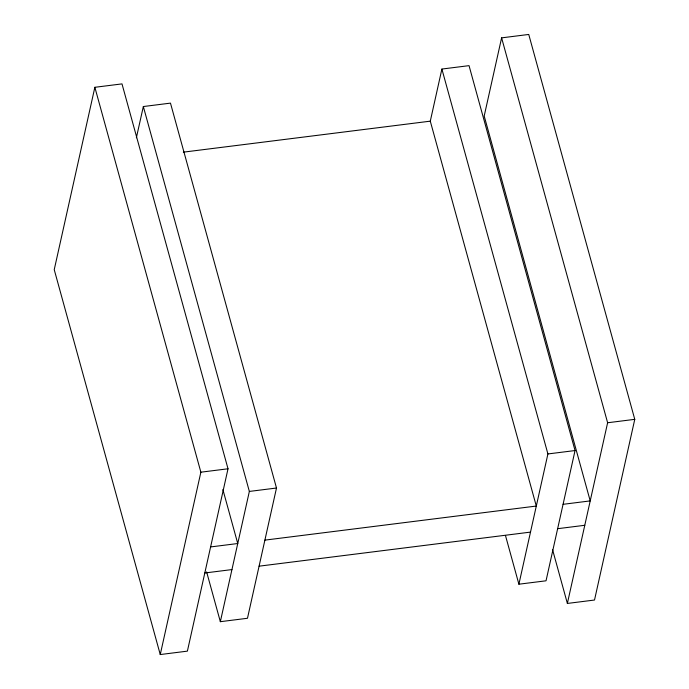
<?xml version="1.0" encoding="UTF-8"?>
<svg xmlns="http://www.w3.org/2000/svg" width="689" height="689" viewBox="0 0 689 689"><rect width="100%" height="100%" fill="white"/><g stroke="black" fill="none" stroke-linecap="round" stroke-linejoin="round"><path stroke-width="1.03" d="M94.858 87.296L54.233 269.657L160.253 654.55L187.391 651.139L228.016 468.787L121.996 83.894L94.858 87.296L200.869 472.189L160.253 654.55M136.37 137.8L143.338 106.537L170.476 103.126L276.496 488.019L247.48 618.274L220.342 621.685L206.622 571.887M220.342 621.685L249.349 491.429L143.338 106.537M264.886 540.124L536.3 506.053L430.289 121.161L441.89 69.055L469.037 65.644L575.048 450.546L546.033 580.801L518.895 584.203L505.459 535.448M552.518 549.495L567.374 603.443L594.512 600.033L634.767 419.343L528.747 34.45L501.609 37.861L484.195 116.01L590.215 500.903L563.077 504.314M518.895 584.203L547.91 453.948L441.89 69.055M567.374 603.443L607.62 422.753L501.609 37.861M183.352 152.157L430.289 121.161M200.869 472.189L228.016 468.787M607.62 422.753L634.767 419.343M249.349 491.429L276.496 488.019M547.91 453.948L575.048 450.546M210.601 546.937L237.748 543.526L222.892 489.586M204.805 572.99L231.943 569.579M259.081 566.177L530.504 532.106M557.642 528.696L584.78 525.285"/></g></svg>
